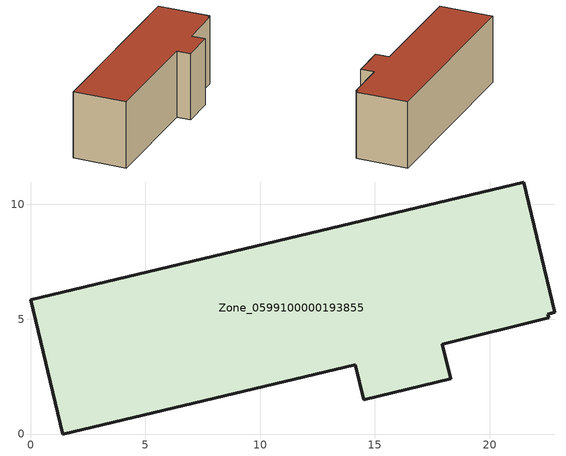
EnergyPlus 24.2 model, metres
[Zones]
Zone_0599100000193855
 floor ground (C_G): 22.54,5.23 22.57,5.05 17.93,3.92 18.3,2.41 14.51,1.49 14.15,3.02 1.4,0 0,5.84 21.48,10.98 22.84,5.3 z0
 wall outside (C_F): 0,5.84 1.4,0 14.15,3.02 14.51,1.49 18.3,2.41 17.93,3.92 22.57,5.05 22.54,5.23 22.84,5.3 21.48,10.98 0,5.84 z0:7.66
 roof outside (C_R): 22.84,5.3 21.48,10.98 0,5.84 1.4,0 14.15,3.02 14.51,1.49 18.3,2.41 17.93,3.92 22.57,5.05 22.54,5.23 z7.66
[BUILDING]
Pand.0599100000193855: North Axis=0; Terrain=City; Loads Convergence Tolerance Value=0.04; Temperature Convergence Tolerance Value=0.4; Solar Distribution=FullExterior; Maximum Number of Warmup Days=25; Minimum Number of Warmup Days=1
[Site:Location]
Rotterdam.The.Hague.AP_ZH_NLD Design_Conditions: Latitude=51.96; Longitude=4.45; Time Zone=1; Elevation=-4.5
[SITE:GROUNDTEMPERATURE:BUILDINGSURFACE]
18, 18, 18, 18, 18, 18, 18, 18, 18, 18, 18, 18
[MATERIAL] Thermal Absorptance=0.9; Solar Absorptance=0.7; Visible Absorptance=0.7
Name | Roughness | Thickness | Conductivity | Density | Specific Heat
G.TC.1946 | MediumSmooth | 0.15 | 1 | 540 | 1210
F.TC.1946 | Rough | 0.3 | 0.857143 | 1920 | 840
R.TC.1946 | MediumRough | 0.2 | 0.909091 | 1500 | 1000
[CONSTRUCTION]
C_G: G.TC.1946
C_F: F.TC.1946
C_R: R.TC.1946
[ZONE]
Zone_0599100000193855: Type=1; Multiplier=1; Ceiling Height=Autocalculate; Volume=Autocalculate; Floor Area=autocalculate; Part of Total Floor Area=Yes
[ZONEINFILTRATION:DESIGNFLOWRATE]
Infil_Zone_0599100000193855: Zone or ZoneList or Space or SpaceList=Zone_0599100000193855; Schedule=AlwaysOn; Design Flow Rate Calculation Method=Flow/Area; Flow Rate per Floor Area=0.003; Constant Term Coefficient=1; Temperature Term Coefficient=0; Velocity Term Coefficient=0; Velocity Squared Term Coefficient=0
[HVACTEMPLATE:ZONE:IDEALLOADSAIRSYSTEM]
Zone_0599100000193855: Maximum Heating Supply Air Temperature=50; Minimum Cooling Supply Air Temperature=13; Maximum Heating Supply Air Humidity Ratio=0.0156; Minimum Cooling Supply Air Humidity Ratio=0.0077; Heating Limit=NoLimit; Cooling Limit=NoLimit; Dehumidification Control Type=ConstantSensibleHeatRatio; Cooling Sensible Heat Ratio=0.7; Dehumidification Setpoint=60; Humidification Control Type=None; Humidification Setpoint=30; Outdoor Air Method=None; Outdoor Air Flow Rate per Person=0.00944; Outdoor Air Flow Rate per Zone Floor Area=0; Outdoor Air Flow Rate per Zone=0; Demand Controlled Ventilation Type=None; Outdoor Air Economizer Type=NoEconomizer; Heat Recovery Type=None; Sensible Heat Recovery Effectiveness=0.7; Latent Heat Recovery Effectiveness=0.65
[ZONECONTROL:THERMOSTAT]
ThermostatControl_Zone_0599100000193855: Zone or ZoneList=Zone_0599100000193855; Control Type Schedule=DualSetpointControlType; Control 1=Thermostat_Zone_0599100000193855; Temperature Difference Between Cutout And Setpoint=0
[THERMOSTATSETPOINT:DUALSETPOINT]
Thermostat_Zone_0599100000193855: Heating Setpoint Temperature Schedule=HeatingSetpoint_Zone_0599100000193855; Cooling Setpoint Temperature Schedule=CoolingSetpoint_Zone_0599100000193855
[SCHEDULE:COMPACT]
HeatingSetpoint_Zone_0599100000193855: Through: 12/31, For: AllDays, Until: 24:00, 21
CoolingSetpoint_Zone_0599100000193855: Through: 12/31, For: AllDays, Until: 24:00, 24
DualSetpointControlType: Through: 12/31, For: AllDays, Until: 24:00, 4
AlwaysOn: Through: 12/31, For: AllDays, Until: 24:00, 1
